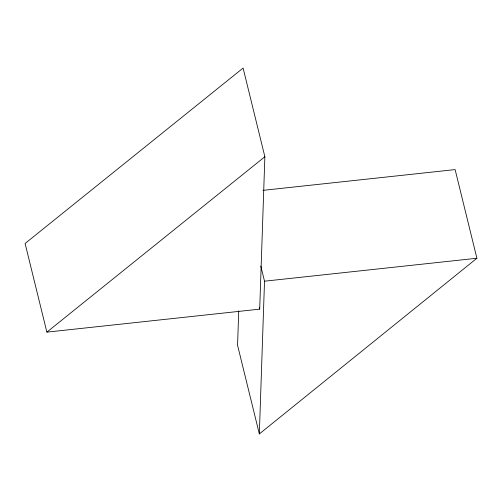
<?xml version="1.0" encoding="UTF-8"?>
<svg xmlns="http://www.w3.org/2000/svg" width="502" height="502" viewBox="0 0 502 502"><rect width="100%" height="100%" fill="white"/><g stroke="black" fill="none" stroke-linecap="round" stroke-linejoin="round"><path stroke-width="0.75" d="M238.732 310.807L237.565 345.269L259.339 433.929L476.9 258.254L455.126 169.594L262.973 190.352M259.703 309.144L264.868 156.731L243.093 68.071L25.1 243.476L46.874 332.136L259.703 309.144L259.333 307.632M259.339 433.929L264.516 281.195L260.795 266.041M46.874 332.136L264.868 156.731M264.516 281.195L476.9 258.254"/></g></svg>
